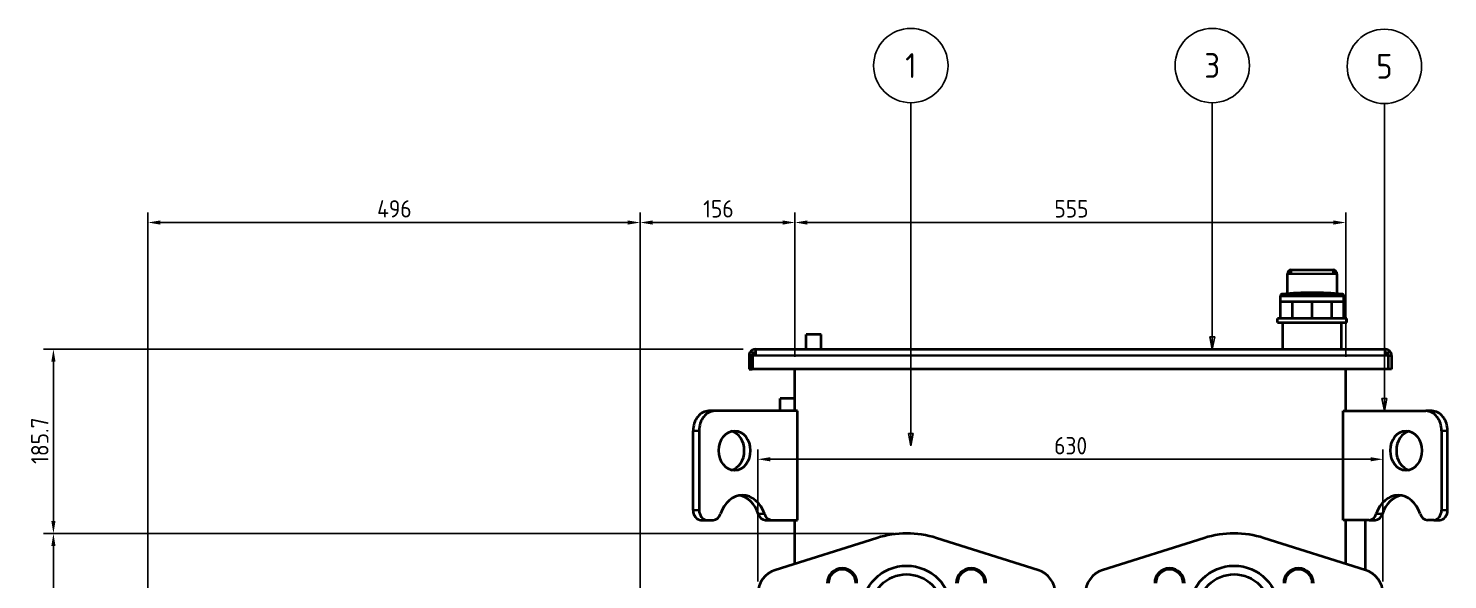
# Model space of a CAD drawing. Header units: millimetres. Extents: x 0 to 5945, y 0 to 4205.
# Drawn here: x 1477 to 2907, y 2129 to 2684 of the extents above; entities that cross this region are included whole.
import ezdxf

# ---------------------------------------------------------------- set-up
doc = ezdxf.new("R2010")
doc.units = ezdxf.units.MM
doc.header["$LTSCALE"] = 5
for name, color, linetype, lineweight in [('가시적인 것(ISO)', 3, 'Continuous', 40), ('가시적인 좁은 것(ISO)', 3, 'Continuous', 35), ('기호(ISO)', 5, 'Continuous', 25), ('치수(ISO)', 2, 'Continuous', 25)]:
    doc.layers.add(name, color=color, linetype=linetype, lineweight=lineweight)
doc.styles.add('부품번호텍스트_PSTEK_POSCO', font='isocp.shx')
doc.styles.add('치수 텍스트_PSTEK_POSCO', font='isocp.shx')
doc.dimstyles.new('치수_PSTEK_POSCO', dxfattribs={"dimscale": 5, "dimtxt": 3.5, "dimasz": 2.5, "dimexe": 2, "dimexo": 2.5, "dimgap": 1, "dimtad": 1, "dimrnd": 1e-08, "dimdsep": 46, "dimtxsty": '치수 텍스트_PSTEK_POSCO', "dimcen": 0.09, "dimdle": 10, "dimclrd": 7, "dimclre": 7, "dimclrt": 2, "dimadec": 1, "dimazin": 2, "dimtfac": 1, "dimtmove": 0, "dimatfit": 3, "dimfxl": 0, "dimtolj": 1, "dimlwd": -1, "dimlwe": -1, "dimarcsym": 0})

# ---------------------------------------------------------------- blocks, each defined once
blk = doc.blocks.new('품번기호1')
at = {"layer": '기호(ISO)', "color": 7}
for p, q in [((473.19, 455.18), (473.19, 521.89)), ((472.69, 455.18), (473.19, 452.68)), ((473.69, 455.18), (472.69, 455.18)), ((473.19, 455.18), (473.19, 452.68)), ((473.19, 452.68), (473.69, 455.18))]:
    blk.add_line(p, q, dxfattribs=at)
at = {"layer": '기호(ISO)', "color": 7, "flags": 128}
blk.add_lwpolyline([(472.69, 455.18), (473.19, 452.68)], dxfattribs=at)
at = {"layer": '기호(ISO)'}
blk.add_circle((473.19, 529.39), 7.5, dxfattribs=at)
at = {"layer": '기호(ISO)', "color": 7}
blk.add_solid([(472.69, 455.18), (473.19, 452.68), (473.69, 455.18), (472.69, 455.18)], dxfattribs=at)
at = {"layer": '기호(ISO)', "color": 7, "insert": (473.19, 529.39), "char_height": 5, "attachment_point": 5, "style": '부품번호텍스트_PSTEK_POSCO'}
blk.add_mtext('1', dxfattribs=at)
blk = doc.blocks.new('*D24')
at = {"layer": 'Defpoints', "color": 0}
for p in [(2249.2, 2488.7), (2249.2, 2340.9), (2093.2, 1993.7)]:
    blk.add_point(p, dxfattribs=at)
at = {"layer": '치수(ISO)', "color": 7}
for p, q in [((2093.2, 2006.2), (2093.2, 2498.7)), ((2105.7, 2488.7), (2236.7, 2488.7)), ((2249.2, 2353.4), (2249.2, 2498.7))]:
    blk.add_line(p, q, dxfattribs=at)
for points in [[(2105.7, 2490.8), (2105.7, 2486.6), (2093.2, 2488.7)], [(2236.7, 2490.8), (2236.7, 2486.6), (2249.2, 2488.7)]]:
    blk.add_solid(points, dxfattribs=at)
at = {"layer": '치수(ISO)', "color": 2, "insert": (2156.7, 2502.5), "char_height": 17.5, "attachment_point": 4, "style": '치수 텍스트_PSTEK_POSCO'}
blk.add_mtext('\\A1;156', dxfattribs=at)
blk = doc.blocks.new('*D25')
at = {"layer": 'Defpoints', "color": 0}
for p in [(2804.2, 2488.7), (2249.2, 2340.9), (2804.2, 2340.9)]:
    blk.add_point(p, dxfattribs=at)
at = {"layer": '치수(ISO)', "color": 7}
for p, q in [((2249.2, 2353.4), (2249.2, 2498.7)), ((2261.7, 2488.7), (2791.7, 2488.7)), ((2804.2, 2353.4), (2804.2, 2498.7))]:
    blk.add_line(p, q, dxfattribs=at)
for points in [[(2261.7, 2490.8), (2261.7, 2486.6), (2249.2, 2488.7)], [(2791.7, 2490.8), (2791.7, 2486.6), (2804.2, 2488.7)]]:
    blk.add_solid(points, dxfattribs=at)
at = {"layer": '치수(ISO)', "color": 2, "insert": (2510.6, 2502.5), "char_height": 17.5, "attachment_point": 4, "style": '치수 텍스트_PSTEK_POSCO'}
blk.add_mtext('\\A1;555', dxfattribs=at)
blk = doc.blocks.new('*D26')
at = {"layer": 'Defpoints', "color": 0}
for p in [(2093.2, 2488.7), (1597.2, 1993.7), (2093.2, 1993.7)]:
    blk.add_point(p, dxfattribs=at)
at = {"layer": '치수(ISO)', "color": 7}
for p, q in [((1597.2, 2006.2), (1597.2, 2498.7)), ((1609.7, 2488.7), (2080.7, 2488.7)), ((2093.2, 2006.2), (2093.2, 2498.7))]:
    blk.add_line(p, q, dxfattribs=at)
for points in [[(1609.7, 2490.8), (1609.7, 2486.6), (1597.2, 2488.7)], [(2080.7, 2490.8), (2080.7, 2486.6), (2093.2, 2488.7)]]:
    blk.add_solid(points, dxfattribs=at)
at = {"layer": '치수(ISO)', "color": 2, "insert": (1828.1, 2502.5), "char_height": 17.5, "attachment_point": 4, "style": '치수 텍스트_PSTEK_POSCO'}
blk.add_mtext('\\A1;496', dxfattribs=at)
blk = doc.blocks.new('품번기호4')
at = {"layer": '기호(ISO)', "color": 7}
for p, q in [((568.64, 462.24), (568.64, 521.73)), ((568.14, 462.24), (568.64, 459.74)), ((569.14, 462.24), (568.14, 462.24)), ((568.64, 462.24), (568.64, 459.74)), ((568.64, 459.74), (569.14, 462.24))]:
    blk.add_line(p, q, dxfattribs=at)
at = {"layer": '기호(ISO)', "color": 7, "flags": 128}
blk.add_lwpolyline([(568.14, 462.24), (568.64, 459.74)], dxfattribs=at)
at = {"layer": '기호(ISO)'}
blk.add_circle((568.64, 529.23), 7.5, dxfattribs=at)
at = {"layer": '기호(ISO)', "color": 7}
blk.add_solid([(568.14, 462.24), (568.64, 459.74), (569.14, 462.24), (568.14, 462.24)], dxfattribs=at)
at = {"layer": '기호(ISO)', "color": 7, "insert": (568.64, 529.25), "char_height": 5, "attachment_point": 5, "style": '부품번호텍스트_PSTEK_POSCO'}
blk.add_mtext('5', dxfattribs=at)
blk = doc.blocks.new('품번기호11')
at = {"layer": '기호(ISO)', "color": 7}
for p, q in [((533.93, 474.68), (533.93, 521.89)), ((533.43, 474.68), (533.93, 472.18)), ((534.43, 474.68), (533.43, 474.68)), ((533.93, 474.68), (533.93, 472.18)), ((533.93, 472.18), (534.43, 474.68))]:
    blk.add_line(p, q, dxfattribs=at)
at = {"layer": '기호(ISO)', "color": 7, "flags": 128}
blk.add_lwpolyline([(533.43, 474.68), (533.93, 472.18)], dxfattribs=at)
at = {"layer": '기호(ISO)'}
blk.add_circle((533.93, 529.39), 7.5, dxfattribs=at)
at = {"layer": '기호(ISO)', "color": 7}
blk.add_solid([(533.43, 474.68), (533.93, 472.18), (534.43, 474.68), (533.43, 474.68)], dxfattribs=at)
at = {"layer": '기호(ISO)', "color": 7, "insert": (533.93, 529.41), "char_height": 5, "attachment_point": 5, "style": '부품번호텍스트_PSTEK_POSCO'}
blk.add_mtext('3', dxfattribs=at)
blk = doc.blocks.new('*D74')
at = {"layer": 'Defpoints', "color": 0}
for p in [(1501.9, 2360.9), (2209.4, 2360.9), (2361.7, 2175.2)]:
    blk.add_point(p, dxfattribs=at)
at = {"layer": '치수(ISO)', "color": 7}
for p, q in [((2196.9, 2360.9), (1491.9, 2360.9)), ((1501.9, 2187.7), (1501.9, 2348.4)), ((2349.2, 2175.2), (1491.9, 2175.2))]:
    blk.add_line(p, q, dxfattribs=at)
for points in [[(1499.8, 2348.4), (1504, 2348.4), (1501.9, 2360.9)], [(1499.8, 2187.7), (1504, 2187.7), (1501.9, 2175.2)]]:
    blk.add_solid(points, dxfattribs=at)
at = {"layer": '치수(ISO)', "color": 2, "insert": (1488.2, 2245.3), "char_height": 17.5, "attachment_point": 4, "rotation": 90, "style": '치수 텍스트_PSTEK_POSCO'}
blk.add_mtext('\\A1;185.7', dxfattribs=at)
blk = doc.blocks.new('*D75')
at = {"layer": 'Defpoints', "color": 0}
for p in [(2841.7, 2250), (2211.7, 2114.4), (2841.7, 2114.4)]:
    blk.add_point(p, dxfattribs=at)
at = {"layer": '치수(ISO)', "color": 7}
for p, q in [((2211.7, 2126.9), (2211.7, 2260)), ((2841.7, 2126.9), (2841.7, 2260)), ((2224.2, 2250), (2829.2, 2250))]:
    blk.add_line(p, q, dxfattribs=at)
for points in [[(2224.2, 2252.1), (2224.2, 2247.9), (2211.7, 2250)], [(2829.2, 2252.1), (2829.2, 2247.9), (2841.7, 2250)]]:
    blk.add_solid(points, dxfattribs=at)
at = {"layer": '치수(ISO)', "color": 2, "insert": (2510.4, 2263.7), "char_height": 17.5, "attachment_point": 4, "style": '치수 텍스트_PSTEK_POSCO'}
blk.add_mtext('\\A1;630', dxfattribs=at)
blk = doc.blocks.new('*D76')
at = {"layer": 'Defpoints', "color": 0}
for p in [(2361.7, 2175.2), (1501.9, 1370.2), (2361.7, 1370.2)]:
    blk.add_point(p, dxfattribs=at)
at = {"layer": '치수(ISO)', "color": 7}
for p, q in [((2349.2, 2175.2), (1491.9, 2175.2)), ((1501.9, 2162.7), (1501.9, 1382.7)), ((2349.2, 1370.2), (1491.9, 1370.2))]:
    blk.add_line(p, q, dxfattribs=at)
for points in [[(1499.8, 2162.7), (1504, 2162.7), (1501.9, 2175.2)], [(1499.8, 1382.7), (1504, 1382.7), (1501.9, 1370.2)]]:
    blk.add_solid(points, dxfattribs=at)
at = {"layer": '치수(ISO)', "color": 2, "insert": (1488.2, 1756.6), "char_height": 17.5, "attachment_point": 4, "rotation": 90, "style": '치수 텍스트_PSTEK_POSCO'}
blk.add_mtext('\\A1;805', dxfattribs=at)

msp = doc.modelspace()

# ---------------------------------------------------------------- linework, layer by layer
at = {"layer": '가시적인 것(ISO)'}
for p, q in [((2749.368, 2436.921), (2745.368, 2436.921)), ((2745.368, 2416.994), (2745.368, 2436.921)), ((2749.368, 2436.921), (2749.368, 2440.921)), ((2749.368, 2440.921), (2791.368, 2440.921)), ((2791.368, 2440.921), (2791.368, 2436.921)), ((2795.368, 2436.921), (2791.368, 2436.921)), ((2795.368, 2436.921), (2795.368, 2416.994)), ((2738.368, 2408.921), (2738.368, 2414.577)), ((2738.368, 2408.921), (2744.479, 2408.921)), ((2738.368, 2391.921), (2738.368, 2408.921)), ((2744.479, 2408.921), (2750.59, 2408.921)), ((2750.59, 2408.921), (2760.479, 2408.921)), ((2750.59, 2391.921), (2750.59, 2408.921)), ((2760.479, 2408.921), (2770.368, 2408.921)), ((2770.368, 2408.921), (2780.256, 2408.921)), ((2770.368, 2391.921), (2770.368, 2408.921)), ((2780.256, 2408.921), (2790.145, 2408.921)), ((2790.145, 2408.921), (2796.256, 2408.921)), ((2790.145, 2391.921), (2790.145, 2408.921)), ((2796.256, 2408.921), (2802.368, 2408.921)), ((2802.368, 2408.921), (2802.368, 2414.577)), ((2802.368, 2391.921), (2802.368, 2408.921)), ((2805.368, 2391.921), (2735.368, 2391.921)), ((2735.368, 2387.921), (2735.368, 2391.921)), ((2805.368, 2387.921), (2805.368, 2391.921)), ((2275.468, 2375.921), (2260.468, 2375.921)), ((2260.468, 2360.921), (2260.468, 2375.921)), ((2275.468, 2360.921), (2275.468, 2375.921)), ((2735.368, 2387.921), (2805.368, 2387.921)), ((2740.868, 2360.921), (2740.868, 2387.921)), ((2799.868, 2360.921), (2799.868, 2387.921)), ((2209.368, 2360.921), (2843.968, 2360.921)), ((2209.368, 2360.921), (2209.368, 2357.721)), ((2843.968, 2357.721), (2843.968, 2360.921)), ((2206.168, 2354.521), (2202.968, 2354.521)), ((2202.968, 2354.521), (2202.968, 2340.921)), ((2206.168, 2340.921), (2206.168, 2354.521)), ((2209.368, 2354.521), (2206.268, 2354.521)), ((2206.268, 2354.521), (2206.268, 2340.921)), ((2209.368, 2357.721), (2209.368, 2354.521)), ((2843.968, 2354.521), (2843.968, 2357.721)), ((2847.068, 2354.521), (2843.968, 2354.521)), ((2847.068, 2354.521), (2847.068, 2340.921)), ((2847.168, 2340.921), (2847.168, 2354.521)), ((2847.168, 2354.521), (2850.368, 2354.521)), ((2850.368, 2354.521), (2850.368, 2340.921)), ((2202.968, 2340.921), (2206.168, 2340.921)), ((2847.068, 2340.921), (2206.268, 2340.921)), ((2249.168, 2298.721), (2249.168, 2340.921)), ((2804.168, 2298.721), (2804.168, 2340.921)), ((2850.368, 2340.921), (2847.168, 2340.921)), ((2234.168, 2298.721), (2234.168, 2311.221)), ((2249.168, 2311.221), (2234.168, 2311.221)), ((2168.441, 2298.721), (2162.365, 2298.721)), ((2251.842, 2298.721), (2168.441, 2298.721)), ((2251.842, 2188.721), (2251.842, 2298.721)), ((2801.493, 2298.721), (2884.895, 2298.721)), ((2801.493, 2188.721), (2801.493, 2298.721)), ((2890.97, 2298.721), (2884.895, 2298.721)), ((2146.479, 2198.721), (2146.479, 2278.721)), ((2152.555, 2278.721), (2152.555, 2198.721)), ((2900.781, 2278.721), (2900.781, 2198.721)), ((2906.856, 2198.721), (2906.856, 2278.721)), ((2154.422, 2188.721), (2160.498, 2188.721)), ((2160.498, 2188.721), (2166.788, 2188.721)), ((2219.619, 2188.721), (2225.694, 2188.721)), ((2225.694, 2188.721), (2251.842, 2188.721)), ((2249.168, 2144.603), (2249.168, 2188.721)), ((2827.641, 2188.721), (2801.493, 2188.721)), ((2804.168, 2144.603), (2804.168, 2188.721)), ((2823.668, 2188.721), (2823.668, 2138.455)), ((2827.641, 2188.721), (2833.716, 2188.721)), ((2892.838, 2188.721), (2886.547, 2188.721)), ((2892.838, 2188.721), (2898.913, 2188.721)), ((2331.597, 2170.593), (2229.15, 2138.291)), ((2494.185, 2138.291), (2391.738, 2170.593)), ((2661.597, 2170.593), (2559.15, 2138.291)), ((2824.185, 2138.291), (2721.738, 2170.593))]:
    msp.add_line(p, q, dxfattribs=at)
for centre, radius in [((2361.668, 2097.721), 45), ((2361.668, 2097.721), 36.34), ((2691.668, 2097.721), 45), ((2691.668, 2097.721), 36.34)]:
    msp.add_circle(centre, radius, dxfattribs=at)
for centre, radius, start, end in [((2749.368, 2436.921), 4, 90, 180), ((2749.368, 2436.921), 2, 90, 180), ((2791.368, 2436.921), 4, 0, 90), ((2791.368, 2436.921), 2, 0, 90), ((2770.368, 2080.412), 337.509, 84.869964, 95.130036), ((2740.368, 2414.577), 2, 95.130036, 180), ((2800.368, 2414.577), 2, 0, 84.869964), ((2209.368, 2354.521), 6.4, 90, 150), ((2843.968, 2354.521), 6.4, 30, 90), ((2209.368, 2354.521), 6.4, 150, 180), ((2209.368, 2354.521), 3.2, 90, 180), ((2843.968, 2354.521), 3.2, 0, 90), ((2843.968, 2354.521), 6.4, 0, 30), ((2361.668, 2075.221), 100, 72.5, 107.5), ((2691.668, 2075.221), 100, 72.5, 107.5), ((2236.668, 2114.449), 25, 107.5, 180), ((2296.668, 2125.221), 15, 0, 180), ((2296.668, 2125.221), 13.808, 0, 180), ((2426.668, 2125.221), 15, 0, 180), ((2426.668, 2125.221), 13.808, 0, 180), ((2486.668, 2114.449), 25, 0, 72.5), ((2566.668, 2114.449), 25, 107.5, 180), ((2626.668, 2125.221), 15, 0, 180), ((2626.668, 2125.221), 13.808, 0, 180), ((2756.668, 2125.221), 15, 0, 180), ((2756.668, 2125.221), 13.808, 0, 180), ((2816.668, 2114.449), 25, 0, 72.5)]:
    msp.add_arc(centre, radius, start, end, dxfattribs=at)
for centre, major_axis, start_param, end_param in [((2162.365, 2278.721), (0, 20), 0, 1.57079633), ((2168.441, 2278.721), (0, 20), 0, 1.57079633), ((2884.895, 2278.721), (0, 20), 4.71238898, 6.28318531), ((2890.97, 2278.721), (0, 20), 4.71238898, 6.28318531), ((2182.223, 2258.721), (0, -20), 0.19239882, 2.94919384), ((2871.112, 2258.721), (0, 20), 0.19239882, 2.94919384), ((2196.241, 2183.721), (0, 30), 5.09678575, 7.46958486), ((2190.166, 2183.721), (0, 30), 5.09678575, 6.15536151), ((2857.094, 2183.721), (0, 30), 5.09678575, 7.46958486), ((2863.169, 2183.721), (0, 30), 0.1278238, 1.18639955), ((2154.422, 2198.721), (0, -10), 4.71238898, 6.28318531), ((2160.498, 2198.721), (0, -10), 4.71238898, 6.28318531), ((2166.788, 2198.721), (0, -10), 0, 1.18639955), ((2219.619, 2198.721), (0, -10), 5.09678575, 6.28318531), ((2225.694, 2198.721), (0, -10), 5.09678575, 6.28318531), ((2827.641, 2198.721), (0, -10), 0, 1.18639955), ((2833.716, 2198.721), (0, -10), 0, 1.18639955), ((2886.547, 2198.721), (0, -10), 5.09678575, 6.28318531), ((2892.838, 2198.721), (0, -10), 0, 1.57079633), ((2898.913, 2198.721), (0, -10), 0, 1.57079633)]:
    msp.add_ellipse(centre, major_axis=major_axis, ratio=0.79430029, start_param=start_param, end_param=end_param, dxfattribs=at)
for centre in [(2188.298, 2258.721), (2865.037, 2258.721)]:
    msp.add_ellipse(centre, major_axis=(0, 20), ratio=0.79430029, dxfattribs=at)
at = {"layer": '가시적인 좁은 것(ISO)'}
for p, q in [((2791.368, 2436.921), (2749.368, 2436.921)), ((2802.368, 2414.577), (2738.368, 2414.577)), ((2740.189, 2416.569), (2800.546, 2416.569)), ((2209.368, 2357.721), (2203.825, 2357.721)), ((2843.968, 2354.521), (2209.368, 2354.521)), ((2849.51, 2357.721), (2843.968, 2357.721)), ((2146.479, 2278.721), (2152.555, 2278.721)), ((2900.781, 2278.721), (2906.856, 2278.721)), ((2152.555, 2198.721), (2146.479, 2198.721)), ((2218.331, 2194.971), (2212.256, 2194.971)), ((2841.079, 2194.971), (2835.004, 2194.971)), ((2906.856, 2198.721), (2900.781, 2198.721))]:
    msp.add_line(p, q, dxfattribs=at)

# ---------------------------------------------------------------- block references
at = {"layer": '기호(ISO)', "xscale": 5, "yscale": 5, "zscale": 5}
for name in ['품번기호1', '품번기호11', '품번기호4']:
    msp.add_blockref(name, (0, 0), dxfattribs=at)

# ---------------------------------------------------------------- dimensions: what is measured, and where the dimension line sits
at = {"layer": '치수(ISO)', "color": 7}
for base, p1, p2, angle, picture, middle in [((2093.168, 2488.721), (1597.168, 1993.721), (2093.168, 1993.721), 180, '*D26', (1845.168, 2488.721)), ((2249.168, 2488.721), (2093.168, 1993.721), (2249.168, 2340.921), 180, '*D24', (2171.168, 2488.721)), ((1501.916, 2360.921), (2361.668, 2175.221), (2209.368, 2360.921), 90, '*D74', (1501.916, 2268.071)), ((2841.668, 2249.997), (2211.668, 2114.449), (2841.668, 2114.449), 180, '*D75', (2526.668, 2249.997)), ((1501.916, 1370.221), (2361.668, 2175.221), (2361.668, 1370.221), 90, '*D76', (1501.916, 1772.721))]:
    dim = msp.add_linear_dim(base=base, p1=p1, p2=p2, angle=angle, dimstyle='치수_PSTEK_POSCO', override={"dimdec": 2, "dimtp": 0, "dimtm": 0, "dimtdec": 2, "dimtofl": 0, "dimatfit": 1}, dxfattribs=at)
    dim.commit()
    dim.dimension.update_dxf_attribs({"geometry": picture, "text_midpoint": middle, "dimtype": 160})
dim = msp.add_linear_dim(base=(2804.168, 2488.721), p1=(2249.168, 2340.921), p2=(2804.168, 2340.921), dimstyle='치수_PSTEK_POSCO', override={"dimdec": 2, "dimtp": 0, "dimtm": 0, "dimtdec": 2, "dimtofl": 0, "dimatfit": 1}, dxfattribs=at)
dim.commit()
dim.dimension.update_dxf_attribs({"geometry": '*D25', "text_midpoint": (2526.668, 2488.721), "dimtype": 160})

doc.saveas('drawing.dxf')
